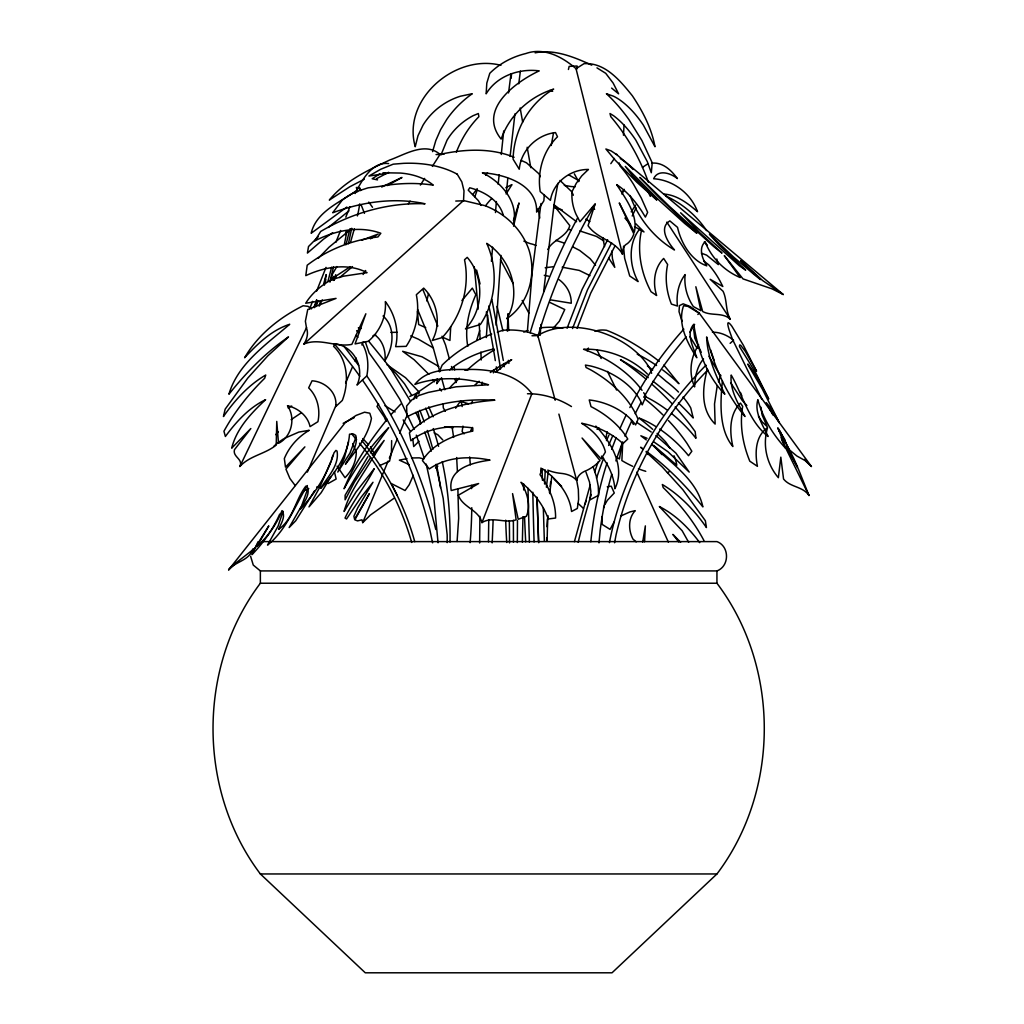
<?xml version="1.0" encoding="UTF-8"?>
<svg xmlns="http://www.w3.org/2000/svg" width="1024" height="1024" viewBox="0 0 1024 1024"><rect width="100%" height="100%" fill="white"/><g stroke="black" fill="none" stroke-linecap="round" stroke-linejoin="round"><path stroke-width="1.5" d="M513.37 520.32L513.459 542.246M517.338 542.528L517.478 520.525M479.629 542.963L479.91 516.288M417.408 311.155L418.662 324.531L425.715 327.654M391.642 440.614L391.45 452.864L389.542 461.184L379.443 465.69M522.355 542.106L522.97 516.672M624.051 124.941L623.45 135.219M507.379 331.226L507.994 313.779L508.672 330.611M456 382.643L456.154 378.381M760.986 407.245L762.112 414.976L767.181 426.624L761.958 421.696L758.451 416.128M693.658 329.178L694.758 338.086L701.235 352.294M457.19 174.17A125.568 82.419 -26.8 0 0 403.546 163.341L393.229 164.173L380.672 169.28L368.922 176.038L390.246 172.877L400.41 173.056A84.493 55.462 -26.8 0 1 433.306 185.178A148.966 97.779 -26.8 0 0 378.944 186.509L368.077 187.84L357.133 191.347A43.046 28.25 -26.8 0 0 342.208 200.154L332.736 212.749C362.022 201.946 394.278 197.107 425.075 203.789C388.544 202.368 352.026 212.915 320.691 231.462L314.842 240.87C334.835 230.554 359.117 225.331 380.838 233.267L377.946 236.966C352.41 239.846 327.616 249.549 307.2 265.216L305.792 275.648C324.659 266.803 347.802 262.669 367.078 272.64L343.398 276.198L331.482 279.706A52.71 34.598 -26.8 0 0 305.715 303.232L336.064 298.394L307.738 309.53L305.382 321.216L306.573 328.384A29.389 19.29 -26.8 0 1 307.354 334.797A28.723 18.854 -26.8 0 1 303.936 344.038L463.539 200.55L464 190.861L461.85 181.952L457.203 174.157M622.733 442.534L621.875 460.557A76.339 49.382 17.5 0 0 632.704 466.304M544.563 483.994L545.254 469.952M644.57 541.786L645.35 525.888L642.701 542.042M601.882 516.608L602.176 524.416L610.061 529.382L614.17 521.882M486.336 337.562L487.757 315.29M511.206 78.195L511.501 73.626M496.141 325.235L500.941 255.411M457.088 541.466L458.662 518.298L457.869 488.666M325.491 282.304L325.722 279.309M544.333 194.611L543.859 200.806L536.614 212.109C537.715 184.576 504.845 174.131 482.394 172.8C501.402 181.952 518.81 201.971 513.485 224.384M527.373 331.597L532.122 272.717L540.979 203.52M540.122 335.411L541.005 324.467M543.654 291.635L554.022 204.902L557.888 183.322M576.87 69.056L577.114 66.01L569.165 66.394L568.422 69.491M491.418 261.312L492.595 247.155M495.475 212.557L496.397 201.549M393.728 498.458L370.432 515.021L362.714 522.624L361.997 519.808L357.581 520.883L354.842 519.846L369.408 493.619L354.573 519.27L353.907 516.237L357.76 507.75L372.992 482.266L361.331 496.947L346.547 518.976L345.037 518.042C353.05 500.582 365.85 485.76 374.234 468.685L355.955 492.07L344.077 511.501C349.197 492.557 362.163 475.827 372.147 458.854M650.688 192.384L650.317 196.352L646.758 189.018M598.976 542.835L600.141 530.624A385.331 369.37 50.3 0 1 611.75 474.24M498.163 184.282L499.136 174.874M501.261 154.47L503.718 130.944M506.342 192.525L507.814 178.406M510.093 156.442L514.931 113.907M546.406 487.206L548.237 471.514M348.506 441.843L344.371 457.92L337.792 472.077L349.939 453.094L355.904 437.466M508.557 92.928L510.976 73.92M518.758 83.814L520.371 71.155M450.714 326.912L449.933 340.467L443.354 337.549M462.95 426.112L462.118 431.59L464.154 433.83M426.829 300.979L428.493 293.594M437.478 379.034L436.736 383.706A76.787 54.298 -15 0 1 440.538 378.867M609.434 542.618C622.093 476.301 657.101 415.565 703.872 367.334L706.15 365.248M621.939 444.019L619.443 458.97L616.896 457.293M351.642 228.467L348.403 243.776M346.867 231.488L344.435 244.083M551.245 145.459L553.498 132.902M614.579 542.758L616.09 534.771C630.464 472.627 663.219 415.667 707.648 370.138L707.827 369.971M717.197 385.856L714.522 404.006L715.136 424.077C700.314 409.408 702.387 387.52 707.315 369.203M722.419 380.89C720.333 401.958 718.63 429.389 732.851 446.541C729.562 432.064 729.101 414.272 740.454 403.085L742.682 406.362C739.43 424.832 742.733 443.968 749.798 461.184L757.427 466.33C754.867 453.043 755.226 436.058 767.565 427.635C762.381 445.056 766.592 463.898 778.355 477.683L780.826 457.152L783.552 479.027C790.272 487.437 802.982 486.31 808.986 495.501L798.4 469.133L786.534 446.874L797.555 467.136L793.856 458.573L784.614 440.563M362.458 343.782C367.846 353.523 368.922 365.056 366.835 375.885L357.005 385.075C365.12 367.898 353.946 346.074 334.848 343.77L333.606 346.355C348.032 360.115 349.235 382.682 342.298 400.448L335.757 406.566C337.677 392.73 325.158 381.555 312.051 380.8L308.659 387.866C317.568 396.493 320.512 409.792 317.914 421.696L310.054 426.624C307.738 415.744 297.971 408.09 287.475 405.709C295.898 417.754 291.866 436.659 278.515 443.341L276.762 421.414L276.211 445.056C265.19 454.118 249.6 455.693 239.885 466.483C243.546 458.97 232.41 457.062 234.483 449.677L250.829 428.544L231.693 448.179C236.608 428.39 251.162 413.21 265.613 399.667C248.934 407.68 236.211 421.824 225.382 436.48L223.936 431.245C234.662 411.622 248.73 393.933 264.666 378.278L265.741 375.04C248.448 385.062 234.79 400.294 223.437 416.525L225.165 409.152L247.821 378.022L267.802 355.853L288.499 336.922C265.638 352.576 246.118 372.646 228.902 394.253C237.901 363.597 266.611 344.192 289.715 324.275C271.514 330.15 257.357 344.051 244.621 357.747C257.907 334.746 279.59 317.478 303.13 305.754L308.032 306.355L311.514 308.89M324.403 285.158L326.195 274.586L323.648 284.019M333.478 266.944L329.958 282.15M350.016 228.685L345.984 244.71M345.472 234.624L346.291 230.989M357.414 215.936L358.08 213.12A62.758 8.742 -72.5 0 0 359.718 203.904M513.549 226.189L519.014 202.957L513.408 220.493M331.597 267.238L327.949 281.331M574.4 541.683L590.259 484.787M441.05 154.829L447.04 140.16A58.227 49.664 -32 0 1 473.178 115.661L478.336 113.536L478.899 116.672C468.954 126.682 461.414 138.982 456.384 152.141M283.059 511.283L278.131 526.042L267.533 545.101C286.464 530.15 295.014 505.523 307.366 485.53M307.827 488.627L301.581 505.894L289.139 527.552L295.744 520.73L314.381 491.046M636.122 207.782L632.218 216.013M476.8 340.07L479.68 330.675M350.541 242.189L354.368 228.698M320.576 301.018L319.155 306.048L322.24 299.93M432.576 151.616L435.814 140.557L440.525 129.818L446.656 119.603A91.226 77.824 -32 0 1 472.256 93.734L460.506 96.205A58.266 49.702 -32 0 0 423.002 125.222L417.984 135.731L415.232 146.739C401.766 99.136 455.283 53.414 500.928 65.331M314.394 307.661L316.71 300.186M331.456 459.789L332.838 455.347M718.464 381.798L720.832 375.309M413.338 475.366L409.178 484.787L405.082 490.522L391.296 483.546L397.107 495.232M314.291 307.136L316.646 299.853M332.198 280.077L333.107 277.389M594.675 471.821L598.157 461.875M474.867 196.698L476.838 191.117M333.734 280.218L335.718 274.675M584.998 504.218L586.278 500.621M330.995 461.274L319.718 487.322L308.979 506.906L321.126 492.749L330.957 476.659M603.52 508.058L604.403 505.754M481.946 522.624L531.917 393.613C517.786 375.04 494.221 369.613 472.038 369.421C452.429 369.792 428.48 367.066 414.899 384.397C438.579 376.179 464.781 377.37 488.512 384.768L456.128 386.803L428.339 392.41L418.957 395.469L411.533 400.128L406.618 406.067L406.899 416.909C433.741 402.662 464.845 398.592 494.886 400.205C464.282 402.47 431.808 410.586 409.408 432.806L410.893 440.781C428.109 427.021 451.686 424.998 472.819 427.904L472.794 431.091C453.619 435.123 433.101 443.187 422.451 460.634L429.299 468.941C446.848 456.666 469.709 455.872 490.035 460.134C473.421 462.323 447.258 468.442 451.238 490.522L478.63 483.546L458.342 495.232C462.618 507.456 478.989 509.85 481.946 522.624C492.275 515.955 504.973 523.789 516.134 519.846L512.563 493.619L518.234 519.27L526.438 516.237C531.123 504.934 526.938 492.25 521.011 482.266C532.979 491.904 543.219 504.282 548.25 518.976L555.584 518.042C555.917 502.246 548.941 487.296 539.994 474.637L542.31 468.685C556.659 478.72 569.549 493.491 571.558 511.501L577.331 508.467L578.624 499.341L578.342 489.51L576.474 479.168M567.091 328.243L582.067 289.523L607.642 239.782M572.531 328.55L587.494 289.83L611.61 242.918M577.075 328.41L590.643 293.286L615.066 245.798M315.994 306.547L317.581 302.451M309.683 308.736L312.589 301.363M316.672 291.021L326.003 267.379M335.898 242.278L340.57 230.451M345.805 217.165L349.888 206.822M355.136 193.523C361.562 180.941 371.84 161.408 388.659 163.571M362.714 522.624L388.134 461.056M389.338 458.112L397.21 439.066M399.629 433.19L406.285 417.075M413.542 399.475L415.962 393.613L436.838 379.251M694.618 324.403L689.971 332.134M439.334 371.712L442.15 365.094A114.598 81.037 -15 0 1 491.674 334.106M307.354 472.115L336.179 404.89M345.587 382.963L352.486 366.886M354.995 361.05L356.25 358.118M361.894 344.973L363.136 342.042M606.464 440.627L608.96 435.072M622.029 194.214L624.23 189.35M258.138 541.632L251.994 554.662C263.398 542.784 273.075 529.229 279.706 514.125M239.885 466.483L306.56 327.565M506.086 193.946L511.962 184.64A56.627 48.294 -32 0 0 505.843 187.712M333.862 280.474L336.358 275.955M547.763 249.485C552.909 239.514 566.477 237.222 569.818 225.664L553.677 205.056M595.046 204.339L590.118 212.966A581.325 573.555 -78.8 0 0 537.779 336.806M604.851 504.614L607.322 500.352L614.272 492.992L611.226 486.195L607.27 486.746M698.701 344.922C690.355 357.376 688.563 373.043 694.592 386.906C694.95 377.101 696.883 366.592 703.526 358.976M252.851 548.966C249.242 560.87 235.584 561.216 228.634 569.83L345.306 422.566L356.122 415.424L364.531 412.211L369.805 413.21L371.443 418.33C368.115 435.968 356.326 450.47 345.459 464.205C350.093 455.526 358.592 445.862 355.75 435.418L353.331 433.958L349.517 434.214C348.058 454.95 334.938 474.01 320.64 488.333C327.488 477.197 339.584 465.101 337.037 451.085L335.936 450.394L333.965 452.89C327.693 474.048 315.085 493.466 300.07 509.453C303.488 502.784 310.374 494.989 307.469 487.104L305.805 486.195C295.475 499.469 293.338 519.04 278.618 529.382C280.883 523.84 286.08 516.429 281.984 510.656C276.57 524.288 267.891 536.806 256.832 546.445L268.813 525.888L254.963 548.16L236.147 562.752L228.634 569.83M472.819 194.496L477.21 188.634M363.098 274.496L365.658 270.49M408.41 203.763L410.112 201.088M420.378 185.075L424.653 178.406M432.346 166.387L440.038 154.381C464.307 149.082 490.765 147.648 514.125 157.274M367.91 456.64L345.126 495.258L345.114 499.827L354.496 481.971L370.662 457.485M631.206 211.84L635.597 205.146M250.598 556.262L253.261 565.069L260.365 570.918L260.365 583.232C197.248 666.803 197.248 790.374 260.365 873.958L365.274 972.8L612.019 972.8L716.941 873.958C780.058 790.374 780.058 666.803 716.941 583.232L716.941 570.918C729.677 566.272 729.677 546.24 716.941 541.606L261.926 541.606M372.915 457.651L384.154 440.448L372.403 455.104M370.445 452.902L388.71 427.61C370.714 445.44 356.262 466.624 344.077 488.755C354.24 463.347 370.112 440.576 387.136 419.315M336.858 266.573L332.198 274.534L330.714 279.565L350.374 266.624M461.901 300.582L472.333 288.115L475.853 294.733C468.659 310.758 464.55 328.832 467.802 346.355M318.502 300.8L314.125 306.368M378.65 404.186L376.96 406.362L384.282 417.011L386.138 421.338M686.144 336.87L677.376 347.699A385.331 369.37 50.3 0 0 643.84 397.338M275.763 434.675L278.387 431.629M391.117 414.502L400.794 404.07M553.139 328.384L559.347 321.216L564.749 309.53L549.658 302.323M318.31 258.253L329.126 247.13L351.859 228.429M419.008 441.229L413.696 446.541L412.762 438.822M318.157 236.8L308.518 246.528L307.418 253.082L323.482 239.194L332.634 232.666M730.125 343.36L733.555 340.237C727.667 335.437 720.154 332.019 712.422 332.25M339.622 277.568L352.512 266.586M642.483 167.373L647.629 163.942M328.294 227.469L348.954 210.893M697.843 314.47L699.328 313.242L811.418 466.483L805.12 460.582L796.851 455.987L789.171 449.677L778.304 428.544L785.485 448.179C772.723 434.355 762.79 417.92 757.862 399.667C754.048 412.557 762.893 425.229 768.115 436.48C748.838 421.414 742.874 395.277 731.2 375.04C729.626 390.003 738.355 403.75 744.986 416.525C725.914 393.984 713.856 365.427 706.624 336.922C707.302 357.274 716.211 376.205 724.851 394.253C706.509 375.578 697.472 349.696 693.773 324.275C685.44 333.619 693.619 347.699 696.806 357.747C687.27 342.963 677.171 323.635 683.584 305.754L687.859 306.355L699.328 313.242L690.022 306.445L683.187 303.834L679.411 305.613L679.027 311.654L682.086 321.395M274.061 446.003L278.592 442.266M435.571 468.019L437.837 466.163M291.136 419.635L301.133 412.941M279.795 441.434L283.418 438.963M346.842 207.053L311.168 233.267C316.288 211.418 340.237 202.33 356.787 190.387M576.026 68.672L622.49 254.157C614.758 240.422 596.813 238.566 588.058 225.664L595.174 203.84L579.955 221.734L576.051 214.31A55.194 42.995 34.5 0 1 572.07 191.514L576.32 183.232L581.798 175.834L588.429 169.446C570.406 169.331 553.254 182.17 550.438 200.346L540.224 191.616C537.075 171.942 543.053 150.771 557.504 136.768L555.482 132.557C536.781 134.733 520.973 150.336 519.258 169.216L513.101 159.206C513.638 130.957 529.05 103.36 553.651 89.126C529.6 96.499 509.44 115.264 501.158 139.11C477.338 109.747 515.456 81.997 539.226 70.874C519.142 68.262 496.896 75.891 486.144 93.824L486.81 83.11L489.779 73.306C499.635 63.45 512.358 56.781 525.862 53.53C544.154 47.014 562.355 56.909 576.026 68.672L584.026 63.667C605.21 62.272 620.326 80.87 632.358 95.782C642.739 111.322 651.597 128.205 654.989 146.739L643.43 125.222A58.266 26.406 60.2 0 0 613.491 96.205L606.4 93.734A91.226 41.331 60.2 0 1 628.928 119.603L641.92 140.557L652.224 162.803L651.302 172.736L647.334 161.702L635.827 140.16A58.227 26.381 60.2 0 0 613.478 115.661L610.01 113.536L610.79 116.672C627.187 135.949 639.936 158.362 648.358 182.208M370.419 238.822L378.099 234.086L361.587 240.282M284.672 438.259L298.842 432.077L309.222 430.298C298.227 436.787 289.178 446.707 284.339 458.573L285.491 467.136L304.883 446.874L285.926 469.133L289.894 478.477L295.194 485.542M379.789 173.811L372.198 178.752L377.523 179.891M387.264 185.574L401.971 177.459L381.683 187.034M376.602 178.662L388.646 172.301M620.941 515.942L629.99 511.898L635.226 510.656C628.032 518.298 628.314 530.176 632.947 539.059L636.198 541.875M288.051 407.859L291.699 406.029M328.115 483.546L336.141 479.027L334.4 471.731M303.654 490.79L308.774 488.666M364.314 179.187L349.722 186.803L329.318 200.064C344.947 180.915 367.706 170.317 389.606 160.077C405.094 154.573 424.973 141.466 440.038 154.381M409.702 396.493L415.962 393.613L419.11 393.754M354.253 417.626L343.168 423.309M535.142 52.851C554.176 48.794 574.477 57.203 591.757 65.165M372.864 335.936L375.693 334.886M303.923 344.038C319.526 337.51 335.782 347.597 351.846 344.371L365.862 313.779L355.085 343.923L368.282 341.274C379.814 331.674 386.547 316.595 385.344 301.568C395.046 314.214 399.283 331.046 395.635 346.662L406.157 346.355C416.205 331.354 419.93 312.422 416.333 294.733L423.693 288.115C437.197 301.517 441.613 323.507 432.307 340.467L442.24 337.549C461.158 316.941 470.336 287.347 464.512 259.789L467.213 257.357C484.595 277.35 483.84 309.76 465.459 328.909L480.346 324.531C496.269 300.838 498.47 269.286 486.746 243.354C511.002 258.97 522.022 293.197 506.79 318.707C528.755 303.834 536.806 274.598 528.909 249.779A78.4 71.296 -1 0 0 485.043 205.683L463.539 200.55M406.989 458.611L399.373 460.134L409.139 464.627M316.71 487.014L319.078 486.566M545.203 267.75L553.05 266.752M464.858 370.202L467.994 369.894M436.058 154.547L444.019 154.214M651.853 163.136C662.899 162.112 671.373 170.317 677.389 178.598C670.963 173.261 658.125 168.794 653.645 178.752C672.986 179.968 690.88 193.408 697.536 211.712C688.038 203.52 677.222 195.123 664.256 194.086M455.757 201.05L463.91 200.768M531.981 335.77L537.843 335.578A68.339 43.43 19.6 0 1 599.437 331.789A68.339 43.43 19.6 0 1 650.829 370.406L651.61 373.325M527.475 393.754C542.925 393.549 558.4 398.451 571.469 406.554M390.861 332.442L397.056 332.262M411.571 457.971L419.302 457.843L423.744 458.957M382.938 172.787L385.574 172.762M444.557 426.79L453.338 427.712M260.365 570.918L716.941 570.918M260.365 583.232L716.941 583.232M260.365 873.958L716.941 873.958M562.176 267.187L579.277 270.413L589.99 275.648M575.142 186.803L570.931 186.522A148.966 106.752 -15.2 0 0 564.326 185.395M357.466 187.622L359.782 187.878A62.758 8.742 -72.5 0 1 360.55 190.541M568.512 229.466L571.366 229.786M550.835 299.917L571.251 303.232A52.71 37.773 -15.2 0 0 559.168 279.706M460.506 401.395L468.8 403.853M615.578 154.214L617.216 154.547M554.662 207.834L562.189 209.83M544.269 275.302L548.557 276.198M358.298 327.859L361.37 328.512M579.866 230.938L596.403 236.378L603.827 240.87M493.056 370.842L497.229 372.134M549.85 90.445L552.64 91.328M555.904 240.384L564.403 243.11M701.44 253.21L706.611 255.13L718.323 264.602L716.813 258.982M591.718 208.166L594.662 209.306M647.078 438.298L640.845 435.789L646.285 439.923M410.726 335.885L418.342 339.174L433.267 347.891M520.998 160.346L526.49 162.803L538.97 173.811L540.288 176.717M665.971 196.134C682.24 203.43 696.768 215.834 706.573 230.592M384.986 405.709L395.11 411.942M434.176 432.909L437.747 434.714L442.778 439.923M572.774 246.874L579.686 250.458L590.054 258.598L595.558 265.216M634.547 226.662L644.006 231.962L635.699 223.654M569.178 175.104L579.226 180.902M783.245 294.515L762.65 280.563L740.698 260.582L760.435 279.565L754.138 274.534L733.312 256.832L709.414 234.086L718.656 244.582L745.677 270.118L739.302 265.754L680.614 212.787L699.776 232.666L721.984 253.082L713.651 246.528L669.389 206.362L639.872 177.459L659.674 198.042L696.858 233.267L684.774 223.552L659.968 201.114L625.28 166.4L632.717 176.064L656.794 200.064L636.723 182.131L615.155 160.077L605.888 148.992L610.97 150.822L616.397 154.381L783.245 294.515L771.955 288.832L743.027 278.899L724.288 255.629L740.198 277.555C724.506 270.989 711.181 257.715 705.126 241.754C698.125 248.346 702.477 258.982 706.752 265.843C690.982 260.314 681.101 243.11 677.53 227.354L669.824 220.89C658.33 227.853 668.147 242.816 674.496 249.958C654.182 238.118 637.888 217.805 630.144 195.546M636.749 422.362L651.226 432.013M585.882 219.098L589.875 221.555M596.966 67.866L605.722 73.306L613.171 83.11L618.598 93.824L611.635 88.09M387.046 364.774L405.581 377.754L419.456 392.435M653.76 441.843L667.955 451.75L689.203 472.077L675.891 453.094L655.91 435.558M438.733 366.438L422.054 356.813L402.637 351.296L414.131 359.731L428.813 374.298M642.918 448.909L640.64 447.245L642.829 449.152M646.349 451.379C667.712 467.072 686.387 486.208 702.886 506.906C696.858 479.424 670.618 462.95 651.75 444.326M703.667 260.89L708.915 264.998A34.598 12.429 59.4 0 1 719.846 280.666L722.829 286.502L710.157 279.309L723.059 291.277C727.309 300.109 725.35 310.451 730.163 319.078C722.522 312.077 711.296 316.262 702.656 311.501L695.834 286.746L700.813 310.643L693.35 306.547C687.002 297.28 683.917 285.786 685.133 274.586C678.323 283.443 676.134 295.117 677.44 306.048L671.411 304.09C666.394 291.622 664.781 277.696 667.635 264.512L663.667 258.445C654.042 267.968 652.608 283.085 656.64 295.501L651.059 291.75C641.178 273.382 636.89 251.52 641.382 230.989L639.923 228.762C627.84 243.546 629.312 265.523 638.08 281.6L629.709 275.955L624.64 258.253L623.539 246.208M553.984 204.787L576.589 221.734M560.026 180.467L571.533 191.514A55.194 45.133 26.1 0 1 573.363 195.213M374.4 334.592C382.72 340.301 386.074 350.938 384.909 360.666C393.549 347.507 395.763 327.258 383.053 315.981M646.106 451.994L662.374 467.098L682.88 489.715L705.357 520.73L706.432 527.552C694.707 510.579 680.141 495.168 662.336 484.518L663.181 487.552C679.155 503.219 693.517 520.794 703.974 540.634M389.146 367.13L395.942 373.44L404.582 383.872L411.546 395.098M554.112 479.27L561.613 486.323M578.099 503.411L583.462 508.442M804.595 459.354L811.418 466.483M355.93 335.424L357.888 337.306M595.84 426.086C611.008 441.894 625.843 466.944 614.861 488.755C613.926 476.813 608.87 465.434 601.485 456.102M786.368 443.341L781.056 437.798M680.627 542.285L672.909 534.4L678.694 541.888M362.778 438.605L368.576 444.736M356.634 330.714L358.579 332.813M746.854 405.542L742.234 400.448L730.624 382.746M780.557 432.077L778.701 430.298L779.904 432.294M661.965 454.643L653.645 445.414L676.736 465.216A50.842 20.646 41.6 0 0 673.971 455.757M663.898 365.094L678.963 383.706A76.787 31.194 41.6 0 0 662.63 369.869M624.922 218.074L630.49 224.384M704.358 241.83L707.379 245.286M334.323 343.974L337.523 347.699A385.331 331.968 69 0 1 359.795 376.282M351.821 434.048L356.57 439.731M368.896 341.466L389.824 367.334L410.496 401.229M403.149 419.904L410.368 431.322M344.499 347.021L358.643 365.363M699.725 542.643C688.909 528.077 675.622 514.854 659.341 506.522L682.176 530.765L688.653 542.285M361.894 440.627C386.048 470.31 404.621 504.717 414.746 541.683M360.422 190.374L358.566 187.776L356.365 187.469L357.555 191.821M368.794 202.086L372.506 207.296M337.075 466.125L345.011 477.683C351.706 470.938 356.16 461.901 356.275 452.288L352.653 443.558M432.96 379.597L434.458 381.798M439.782 388.531L441.434 391.014M666.842 222.144L730.163 319.078M608.704 258.086L614.771 267.366L612.442 258.547L611.763 251.072M771.136 411.93L766.31 402.701L771.661 409.075L779.379 422.771L762.227 388.864L749.12 366.682L747.827 364.045L756.224 375.629L768.691 398.938L755.571 372.557L739.469 346.586L739.61 344.998L740.646 345.242L745.19 351.168L756.57 371.238L743.206 344.973L731.917 326.31A84.518 5.632 64.2 0 0 729.062 329.664L732.378 339.123L761.894 399.373M364.454 213.35L361.165 204.89M367.117 376.371C398.976 422.81 422.246 474.854 435.802 529.498M720.499 375.885L708.902 356.25M689.92 336.589L697.152 348.301M771.789 412.941L773.222 415.283M777.869 427.981L784.922 439.808M445.325 411.302L443.354 407.962A41.344 29.235 -15 0 1 443.174 404.032M481.165 205.44L478.413 200.704L468.237 190.157L469.76 187.789C484.083 191.462 499.213 200.218 503.322 215.386M777.83 428.262L785.587 441.971M574.336 173.811L578.624 181.645M370.509 446.771L374.938 454.835M500.442 259.635L513.165 283.546M522.15 300.429L528.883 313.088M781.568 439.552L808.986 495.501M596.966 349.914L601.165 358.502M607.462 371.405L616.576 390.042M631.27 420.134L633.37 424.435M646.682 451.661L648.077 454.528M428.723 406.822L433.152 416.781M415.795 412.365L421.094 423.488M414.144 429.363L399.859 399.347L381.491 370.138L369.126 352.934L365.338 341.888M636.864 472.141L668.378 542.131M740.378 392.41L741.85 395.853M423.002 289.83L437.824 326.08M441.971 336.23L445.53 344.934L449.357 358.784M417.574 309.376L433.126 347.43L439.808 371.635M714.112 360.269L710.502 349.722M419.866 410.33L423.219 419.123A252.467 178.432 -87.4 0 1 424.256 421.926M585.971 472.141L589.504 481.971L590.874 491.328L590.003 499.827L598.643 495.258L598.234 486.131L596.365 476.531L593.088 466.65M424.755 432L431.322 451.162M416.307 435.136L424.243 458.304M604.544 246.566L602.816 237.696M451.482 366.49L452.326 369.574M454.874 378.803L455.718 381.888M441.472 377.69L444.813 389.798M417.971 411.558L420.57 423.962M555.174 400.256L537.843 335.578A63.424 44.851 -15 0 0 503.04 330.291A114.598 81.037 -15 0 0 497.318 332.096M558.886 414.106L576.627 480.32A29.12 18.509 19.6 0 1 586.765 470.413A76.339 48.525 19.6 0 0 599.987 460.557L582.067 438.029L601.178 458.97L605.402 452.032A51.917 32.998 19.6 0 0 581.606 423.258A57.779 36.723 19.6 0 1 622.938 443.597L627.75 439.04A76.339 48.525 19.6 0 0 591.027 406.63L589.235 399.962A47.642 30.285 19.6 0 1 635.61 424.947L638.054 419.226A99.968 63.539 19.6 0 0 590.771 369.907L586.074 367.514L585.421 365.069L590.797 366.029A59.443 37.786 19.6 0 1 642.266 404.851L645.914 396.262A93.146 59.2 19.6 0 0 643.674 392.704M497.075 306.381L502.95 330.957M619.213 162.957L619.93 165.811A75.149 34.048 60.2 0 1 633.549 184.333L641.318 198.093L647.654 212.339L645.389 217.101L641.792 211.238A56.627 25.651 60.2 0 0 616.691 184.627C625.536 198.541 638.285 214.925 634.342 232.179L619.277 202.957L633.843 233.933A79.757 36.147 60.2 0 1 627.213 243.738A30.49 13.811 60.2 0 0 622.502 254.157M435.699 464.499L443.2 498.368L447.181 534.874L447.206 542.618M426.227 464.102L433.933 498.893L438.054 542.758M454.093 367.194L454.694 369.984M432.602 542.835L430.016 530.624A385.331 331.968 69 0 0 362.534 380.147M491.84 299.341L503.309 360.435M508.339 360.333L508.902 363.43M520.141 107.968L522.675 122.112M527.168 147.264L530.816 167.706M538.112 208.563L539.802 217.997M415.962 393.613L416.691 398.31M452.032 426.598L453.645 437.414M456.653 457.51L457.408 471.514M503.757 363.571L504.205 366.72M538.726 542.694L536.909 497.152M542.093 469.504L542.438 480.294M543.322 508.07L544.358 540.966M537.139 498.381L538.496 541.069M546.714 540.966L546.701 540.749A332.186 220.864 -87.6 0 1 546.739 537.638M472.141 428.019L472.192 431.219M606.195 438.771A51.917 33.574 17.5 0 1 607.194 431.808M597.069 429.402A57.779 37.363 17.5 0 1 599.245 428.07M523.699 332.07A68.339 44.198 17.5 0 1 527.987 330.509M539.814 327.923A68.339 44.198 17.5 0 1 562.893 328.102M645.76 471.322A29.12 18.842 17.5 0 0 642.829 470.413A76.339 49.382 17.5 0 1 638.426 468.762M678.515 392.077A41.344 16.794 41.6 0 0 666.15 381.325A137.51 55.859 41.6 0 0 657.92 374.298M683.021 397.018A41.344 16.794 41.6 0 1 690.752 407.962L693.197 417.958A129.485 52.595 41.6 0 0 678.413 402.944M662.976 414.963A92.544 37.594 41.6 0 0 645.299 399.258L644.493 396.262A64.896 26.368 41.6 0 1 666.995 409.946M668.442 420.544A92.544 37.594 41.6 0 1 687.066 443.494L691.827 451.251L688.525 455.693A57.741 23.45 41.6 0 0 659.674 429.082M637.235 354.214A76.787 31.194 41.6 0 1 656.563 365.504M659.238 361.37A114.598 46.554 41.6 0 0 606.554 330.291A63.424 25.766 41.6 0 0 594.982 331.366M647.386 365.952A137.51 55.859 41.6 0 1 652.685 370.061M645.939 379.059A132.122 53.67 41.6 0 0 620.467 359.68A129.485 52.595 41.6 0 1 648.23 377.664M651.546 383.898A132.122 53.67 41.6 0 1 671.872 403.507M675.136 407.002A132.122 53.67 41.6 0 1 690.15 424.742L695.155 431.59L695.949 438.31A64.896 26.368 41.6 0 0 671.45 413.427M653.018 381.248A129.485 52.595 41.6 0 1 673.958 398.797M669.888 448.115A50.842 20.646 41.6 0 0 665.472 441.728A92.48 37.568 41.6 0 0 657.101 433.395M652.71 429.363A92.48 37.568 41.6 0 0 638.989 418.022A57.741 23.45 41.6 0 1 655.693 426.47M669.286 471.603A45.683 18.56 41.6 0 1 667.443 472.678M485.645 205.658A56.627 48.294 -32 0 1 491.776 198.49M485.683 175.283A75.149 64.102 -32 0 1 487.526 172.813M536 245.453A30.49 26.01 -32 0 0 530.598 243.725A79.757 68.032 -32 0 1 523.878 241.126M333.619 276.416A34.598 9.229 -60.5 0 1 332.39 279.245M615.885 460.89A385.331 369.37 50.3 0 1 622.707 441.958M625.024 436.211A385.331 369.37 50.3 0 1 631.872 420.646M635.213 413.709A385.331 369.37 50.3 0 1 640.87 402.739M590.822 541.798A392.154 375.898 50.3 0 1 607.091 462.771M611.686 449.357A392.154 375.898 50.3 0 1 616.192 437.581M619.827 428.864A392.154 375.898 50.3 0 1 626.368 414.579M629.862 407.552A392.154 375.898 50.3 0 1 683.827 329.139M534.093 541.99A252.467 14.528 88.2 0 1 532.826 492.262M529.395 542.093A256.922 14.784 88.2 0 1 528.038 488.307M506.752 542.49A591.603 583.693 -78.8 0 1 505.69 520.192M530.15 332.723A591.603 583.693 -78.8 0 1 577.574 217.971M610.816 163.648A591.603 583.693 -78.8 0 1 614.451 158.426M476.608 270.042A526.528 236.454 88 0 1 480.064 283.968M486.349 311.949A526.528 236.454 88 0 1 495.322 360.614M496.294 366.848A526.528 236.454 88 0 1 497.011 371.546M509.325 520.819A526.528 236.454 88 0 1 509.517 542.874M488.845 305.984A517.376 232.346 88 0 1 500.557 369.024M461.235 401.907A475.712 465.523 -79.8 0 1 462.195 406.566M469.645 456.934A475.712 465.523 -79.8 0 1 470.336 464.832M471.501 485.453A475.712 465.523 -79.8 0 1 471.603 488.627M471.77 507.712A475.712 465.523 -79.8 0 1 470.131 542.63M488.474 541.837A888.602 180.147 -88.6 0 1 488.755 519.846M493.402 372.877A888.602 180.147 -88.6 0 1 493.568 369.702M359.526 443.238A231.206 192.55 70.8 0 1 411.712 542.464M547.008 526.733A332.186 220.864 -87.6 0 1 547.354 518.95M549.427 492.57A332.186 220.864 -87.6 0 1 549.76 489.485M550.118 486.387A332.186 220.864 -87.6 0 1 550.682 481.766M547.174 541.069A338.061 224.768 -87.6 0 1 548.006 515.712M549.773 493.619A338.061 224.768 -87.6 0 1 551.846 476.352M587.162 350.835A338.061 224.768 -87.6 0 1 588.429 348.058M647.462 374.106A59.443 37.786 19.6 0 0 583.552 349.286A93.146 59.2 19.6 0 1 642.035 390.336M576.627 480.32A27.238 19.264 -15 0 0 560.947 473.357A45.683 32.307 -15 0 1 547.75 470.144M449.459 388.262A41.344 29.235 -15 0 1 456.384 381.325A137.51 97.229 -15 0 1 459.213 378.125M449.702 369.869A76.787 54.298 -15 0 1 493.99 348.941M467.405 369.894A137.51 97.229 -15 0 1 494.285 349.939M455.654 408.218A129.485 91.558 -15 0 1 460.544 401.114M474.534 385.446A129.485 91.558 -15 0 1 479.155 381.248M490.317 372.506A129.485 91.558 -15 0 1 500.045 366.131M501.299 365.376A129.485 91.558 -15 0 1 511.706 359.68A132.122 93.427 -15 0 0 496.32 371.904M471.091 403.763A132.122 93.427 -15 0 1 472.499 401.19M470.605 431.027A64.896 45.888 -15 0 1 472.333 427.43M620.288 158.605A46.72 21.171 60.2 0 1 633.088 169.446M621.658 191.744A62.758 45.952 64.1 0 1 624.397 190.323M427.238 430.426A252.467 178.432 -87.4 0 1 432.858 449.395M436.429 464.435A252.467 178.432 -87.4 0 1 440.461 487.565M425.613 408.141A256.922 181.581 -87.4 0 1 429.158 417.075M433.242 428.57A256.922 181.581 -87.4 0 1 438.579 446.362M442.266 461.632A256.922 181.581 -87.4 0 1 450.01 542.093M474.24 266.803A517.376 133.837 -88.1 0 1 478.106 309.184M479.142 323.315A517.376 133.837 -88.1 0 1 480.154 339.213M480.858 352.051A517.376 133.837 -88.1 0 1 481.242 359.974M482.15 382.131A517.376 133.837 -88.1 0 1 482.253 385.318M493.094 520.819A526.528 136.205 -88.1 0 1 492.16 542.874M540.736 471.168A475.712 411.712 -85.8 0 1 541.005 467.994M525.696 541.837A888.602 444.186 88.4 0 1 524.544 516.698M523.712 489.971A888.602 444.186 88.4 0 1 523.571 483.686M578.176 542.349A235.29 64.474 -79.1 0 1 591.245 494.438M596.506 478.144A235.29 64.474 -79.1 0 1 603.597 458.266M608.627 445.478A235.29 64.474 -79.1 0 1 612.787 435.622"/></g></svg>
